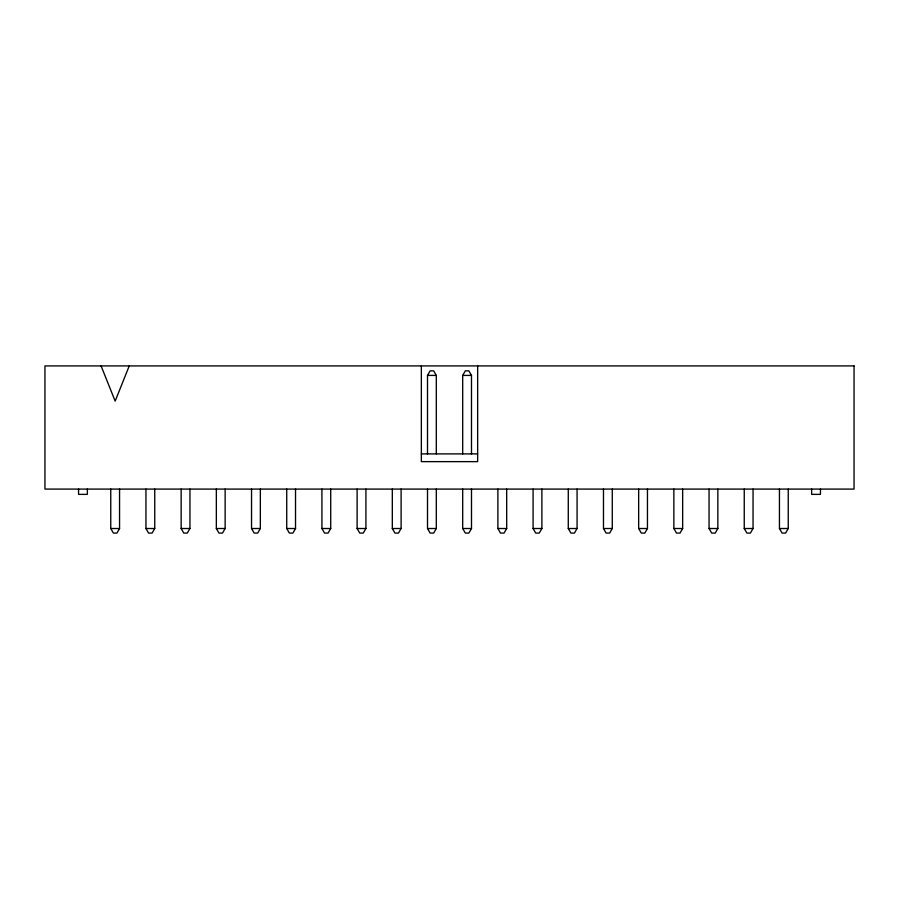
<?xml version="1.0" encoding="UTF-8"?>
<svg xmlns="http://www.w3.org/2000/svg" width="899" height="899" viewBox="0 0 899 899"><rect width="100%" height="100%" fill="white"/><g stroke="black" fill="none" stroke-linecap="round" stroke-linejoin="round"><path stroke-width="1.35" d="M129.242 365.915L115.162 401.111L101.081 365.915M119.556 489.09L119.556 528.511L116.926 533.085L113.398 533.085L110.757 528.511L110.757 489.09M154.752 489.09L154.752 528.511L152.111 533.085L148.593 533.085L145.953 528.511L145.953 489.09M189.947 489.09L189.947 528.511L187.307 533.085L183.789 533.085L181.148 528.511L181.148 489.09M225.143 489.09L225.143 528.511L222.502 533.085L218.985 533.085L216.344 528.511L216.344 489.09M260.339 489.09L260.339 528.511L257.698 533.085L254.181 533.085L251.54 528.511L251.54 489.09M295.524 489.09L295.524 528.511L292.894 533.085L289.366 533.085L286.725 528.511L286.725 489.09M330.72 489.09L330.72 528.511L328.079 533.085L324.561 533.085L321.921 528.511L321.921 489.09M427.508 453.894L427.508 375.411L430.149 370.838L433.666 370.838L436.307 375.411L436.307 453.894M365.915 489.09L365.915 528.511L363.275 533.085L359.757 533.085L357.117 528.511L357.117 489.09M462.693 453.894L462.693 375.411L465.334 370.838L468.851 370.838L471.492 375.411L471.492 453.894M401.111 489.09L401.111 528.511L398.471 533.085L394.953 533.085L392.312 528.511L392.312 489.09M436.307 489.09L436.307 528.511L433.666 533.085L430.149 533.085L427.508 528.511L427.508 489.09M471.492 489.09L471.492 528.511L468.851 533.085L465.334 533.085L462.693 528.511L462.693 489.09M506.688 489.09L506.688 528.511L504.047 533.085L500.529 533.085L497.889 528.511L497.889 489.09M541.883 489.09L541.883 528.511L539.243 533.085L535.725 533.085L533.085 528.511L533.085 489.09M577.079 489.09L577.079 528.511L574.439 533.085L570.921 533.085L568.28 528.511L568.28 489.09M612.275 489.09L612.275 528.511L609.634 533.085L606.106 533.085L603.476 528.511L603.476 489.09M647.46 489.09L647.46 528.511L644.819 533.085L641.302 533.085L638.661 528.511L638.661 489.09M682.656 489.09L682.656 528.511L680.015 533.085L676.498 533.085L673.857 528.511L673.857 489.09M717.851 489.09L717.851 528.511L715.211 533.085L711.693 533.085L709.053 528.511L709.053 489.09M753.047 489.09L753.047 528.511L750.407 533.085L746.889 533.085L744.248 528.511L744.248 489.09M788.243 489.09L788.243 528.511L785.602 533.085L782.074 533.085L779.444 528.511L779.444 489.09M427.508 375.411L436.307 375.411M462.693 375.411L471.492 375.411M421.35 453.894L477.65 453.894M110.757 528.511L119.556 528.511M145.953 528.511L154.752 528.511M181.148 528.511L189.947 528.511M216.344 528.511L225.143 528.511M251.54 528.511L260.339 528.511M286.725 528.511L295.524 528.511M321.921 528.511L330.72 528.511M357.117 528.511L365.915 528.511M392.312 528.511L401.111 528.511M427.508 528.511L436.307 528.511M462.693 528.511L471.492 528.511M497.889 528.511L506.688 528.511M533.085 528.511L541.883 528.511M568.28 528.511L577.079 528.511M603.476 528.511L612.275 528.511M638.661 528.511L647.46 528.511M673.857 528.511L682.656 528.511M709.053 528.511L717.851 528.511M744.248 528.511L753.047 528.511M779.444 528.511L788.243 528.511M820.439 489.09L820.439 494.371L811.64 494.371L811.64 489.09M477.65 365.915L477.65 461.637L421.35 461.637L421.35 365.915M87.36 489.09L87.36 494.371L78.561 494.371L78.561 489.09M854.05 365.915L44.95 365.915L44.95 489.09L854.05 489.09L854.05 365.915"/></g></svg>
